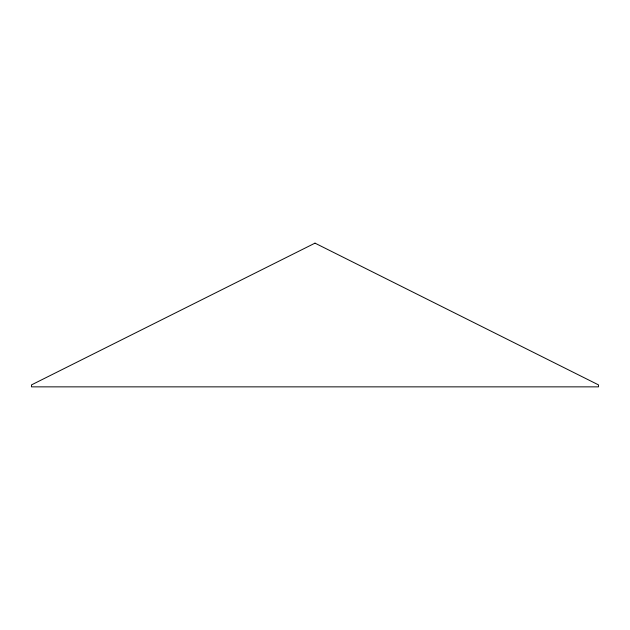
<?xml version="1.0" encoding="UTF-8"?>
<svg xmlns="http://www.w3.org/2000/svg" width="630" height="630" viewBox="0 0 630 630"><rect width="100%" height="100%" fill="white"/><g stroke="black" fill="none" stroke-linecap="round" stroke-linejoin="round"><path stroke-width="0.94" d="M315 243.141L31.5 384.891L31.5 386.859L598.5 386.859L598.5 384.891L315 243.141"/></g></svg>
